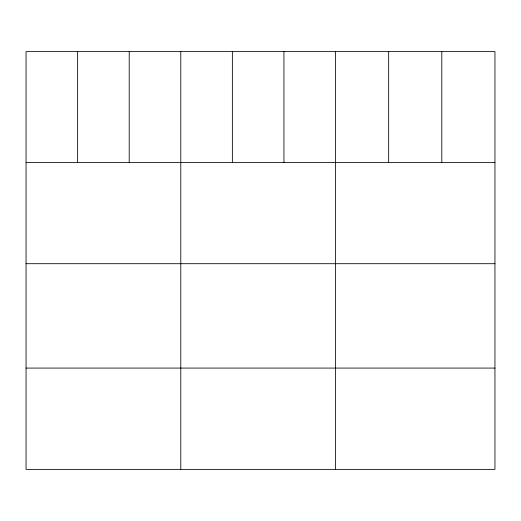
<?xml version="1.0" encoding="UTF-8"?>
<svg xmlns="http://www.w3.org/2000/svg" width="521" height="521" viewBox="0 0 521 521"><rect width="100%" height="100%" fill="white"/><g stroke="black" fill="none" stroke-linecap="round" stroke-linejoin="round"><path stroke-width="0.78" d="M494.95 162.402L494.95 469.382L26.05 469.382L26.05 51.618L494.95 51.618L494.95 162.402L26.05 162.402M26.05 263.704L494.95 263.704M26.05 368.08L494.95 368.08M441.808 51.618L441.808 162.402M388.666 51.618L388.666 162.402M335.524 51.618L335.524 469.382M283.945 51.618L283.945 162.402M232.366 51.618L232.366 162.402M180.787 51.618L180.787 469.382M129.208 51.618L129.208 162.402M77.629 51.618L77.629 162.402"/></g></svg>
